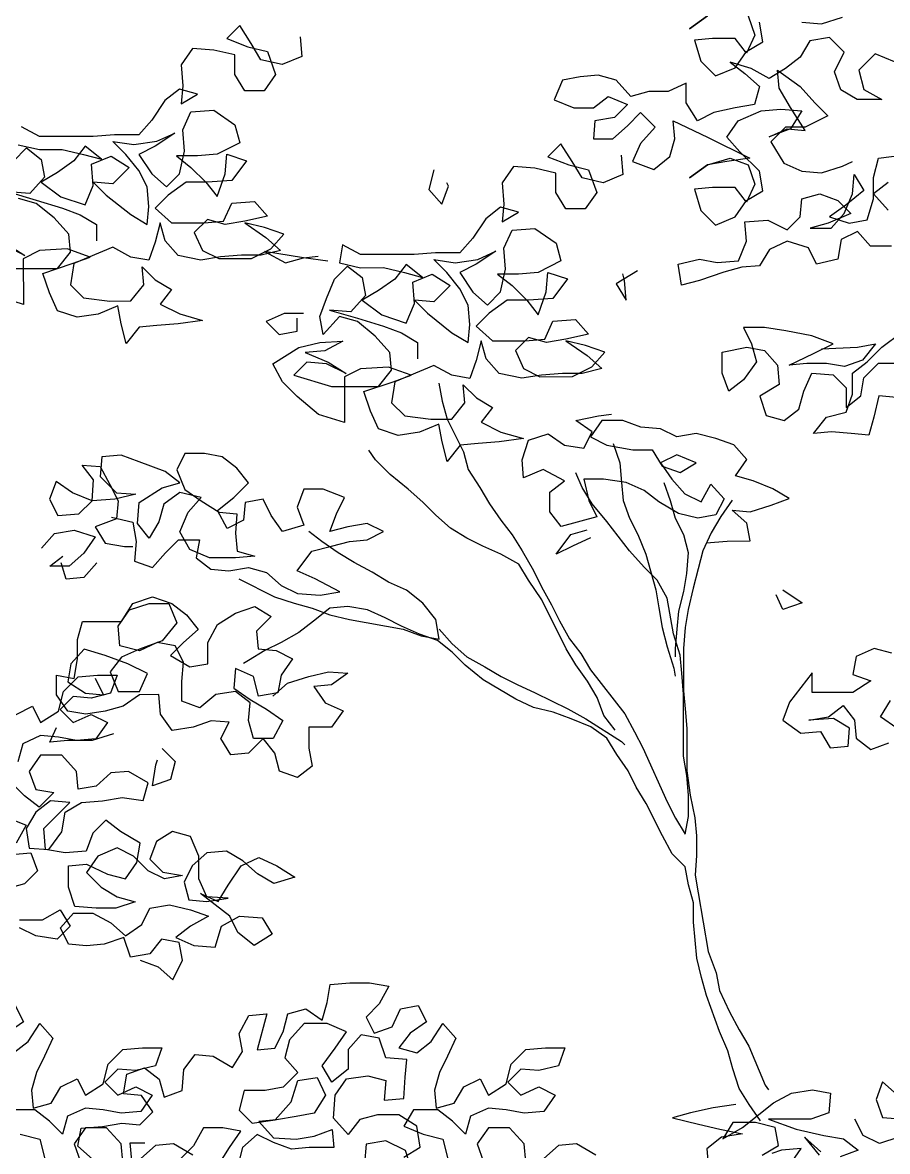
# Model space of a CAD drawing. Header units: millimetres. Extents: x 684983 to 685377, y 990360 to 990509.
# Drawn here: x 685204.376 to 685204.873, y 990428.578 to 990429.227 of the extents above; entities that cross this region are included whole.
import ezdxf

# ---------------------------------------------------------------- set-up
doc = ezdxf.new("R2010")
doc.units = ezdxf.units.MM
doc.layers.add('MAHAGONY', color=7, linetype='Continuous')

# ---------------------------------------------------------------- blocks, each defined once
blk = doc.blocks.new('TREE30')
at = {"color": 3, "flags": 128}
for points in [[(-0.14069, 2.82911), (-0.15169, 2.82109), (-0.14069, 2.82911)], [(-0.11567, 2.82913), (-0.11165, 2.81712), (-0.11665, 2.80611), (-0.12366, 2.81511), (-0.13767, 2.8151), (-0.14868, 2.81409), (-0.14467, 2.80108), (-0.13565, 2.79208), (-0.12365, 2.7971), (-0.11665, 2.80711), (-0.10665, 2.81312), (-0.10866, 2.82513)], [(-0.08264, 2.82516), (-0.07062, 2.82417), (-0.05762, 2.82818)], [(-0.02755, 2.68761), (-0.04056, 2.6876), (-0.04857, 2.6966), (-0.05858, 2.69159), (-0.06057, 2.67957), (-0.07358, 2.67656), (-0.07859, 2.68656), (-0.0916, 2.69055), (-0.10261, 2.68554), (-0.1086, 2.67553), (-0.11961, 2.67452), (-0.13062, 2.6715), (-0.14563, 2.66648), (-0.15663, 2.66347), (-0.15865, 2.67648), (-0.14564, 2.6795), (-0.13463, 2.6775), (-0.12162, 2.67852), (-0.11663, 2.69053), (-0.11764, 2.70254), (-0.10363, 2.70355), (-0.09161, 2.69756), (-0.08361, 2.70557), (-0.08262, 2.71658), (-0.07161, 2.7196), (-0.0606, 2.7156), (-0.05259, 2.7076), (-0.06659, 2.70159), (-0.0776, 2.69857), (-0.06459, 2.69859), (-0.05659, 2.7076), (-0.0516, 2.71962), (-0.05061, 2.73163), (-0.04459, 2.72162), (-0.05559, 2.71261), (-0.0656, 2.70559), (-0.05358, 2.7016), (-0.04257, 2.70361), (-0.03858, 2.71663), (-0.03859, 2.72964), (-0.0356, 2.74165), (-0.01959, 2.74367)], [(-0.02958, 2.72664), (-0.03859, 2.71963), (-0.02957, 2.70963)], [(-0.02565, 2.80071), (-0.03766, 2.8057), (-0.04766, 2.79568), (-0.04465, 2.78368), (-0.03363, 2.77768), (-0.04865, 2.77767), (-0.05866, 2.78366), (-0.06267, 2.79467), (-0.05668, 2.80669), (-0.0657, 2.81568), (-0.07771, 2.81367), (-0.0837, 2.80366), (-0.0927, 2.79664), (-0.10271, 2.79063), (-0.11372, 2.79662), (-0.12673, 2.80062), (-0.11772, 2.79362), (-0.10871, 2.78562), (-0.1117, 2.77461), (-0.12371, 2.77259), (-0.13671, 2.76958), (-0.14672, 2.76457), (-0.15373, 2.77557), (-0.15375, 2.78758), (-0.16475, 2.78257), (-0.17676, 2.78255), (-0.18777, 2.77954), (-0.19678, 2.78954), (-0.2078, 2.79253), (-0.2188, 2.79152), (-0.22981, 2.78951), (-0.23481, 2.7775), (-0.22279, 2.7725), (-0.21078, 2.77252), (-0.20178, 2.77953), (-0.18976, 2.77454), (-0.19776, 2.76652), (-0.20977, 2.76451), (-0.21076, 2.7535), (-0.19875, 2.75351), (-0.18975, 2.76152), (-0.18175, 2.76954), (-0.17274, 2.76054), (-0.18174, 2.75052), (-0.18673, 2.73951), (-0.17371, 2.73452), (-0.16371, 2.74253), (-0.16072, 2.75354), (-0.16173, 2.76455), (-0.1407, 2.75456), (-0.11467, 2.74158), (-0.12868, 2.73956), (-0.14069, 2.73755), (-0.15169, 2.72953), (-0.14069, 2.73755), (-0.12668, 2.74157), (-0.11567, 2.73757), (-0.11165, 2.72557), (-0.11665, 2.71455), (-0.12366, 2.72355), (-0.13767, 2.72354), (-0.14868, 2.72253), (-0.14467, 2.70952), (-0.13565, 2.70052), (-0.12365, 2.70554), (-0.11665, 2.71555), (-0.10665, 2.72157), (-0.10866, 2.73358), (-0.12068, 2.74557), (-0.12869, 2.75457), (-0.1217, 2.76459), (-0.10769, 2.77061), (-0.09568, 2.77162), (-0.08267, 2.77063), (-0.08967, 2.75961), (-0.10267, 2.7546), (-0.09167, 2.75961), (-0.08066, 2.75862), (-0.08968, 2.77263), (-0.09669, 2.78463), (-0.09771, 2.79564), (-0.08368, 2.78564), (-0.07467, 2.77564), (-0.06665, 2.76764), (-0.08066, 2.76062), (-0.09267, 2.76061), (-0.10167, 2.7516), (-0.09365, 2.73859), (-0.08264, 2.7336), (-0.07062, 2.73261), (-0.05762, 2.73662), (-0.05162, 2.73963)], [(-0.39102, 2.81607), (-0.39, 2.80406), (-0.40201, 2.79904), (-0.41502, 2.80203), (-0.42104, 2.81204), (-0.42805, 2.82304), (-0.43605, 2.81502), (-0.42304, 2.81003), (-0.41102, 2.80704), (-0.40601, 2.79303), (-0.413, 2.78302), (-0.42501, 2.78301), (-0.43103, 2.79301), (-0.43104, 2.80502), (-0.44405, 2.80801), (-0.45707, 2.809), (-0.46406, 2.79899), (-0.46305, 2.78598), (-0.46404, 2.77497), (-0.45404, 2.78098), (-0.46505, 2.78397), (-0.47405, 2.77696), (-0.48205, 2.76494), (-0.49005, 2.75593), (-0.50506, 2.75591), (-0.51807, 2.7549), (-0.5511, 2.75487), (-0.56211, 2.76086)], [(-0.5641, 2.74985), (-0.55109, 2.74686), (-0.53708, 2.74687), (-0.52406, 2.74388), (-0.51305, 2.74089), (-0.52307, 2.74889), (-0.53006, 2.73987), (-0.54007, 2.73286), (-0.55007, 2.72685), (-0.53805, 2.71785), (-0.52303, 2.71286), (-0.51804, 2.72487), (-0.51905, 2.73788), (-0.50705, 2.7429), (-0.49603, 2.7359), (-0.50603, 2.72589), (-0.51804, 2.72687), (-0.51003, 2.71888), (-0.495, 2.70688), (-0.48499, 2.70088), (-0.484, 2.71189), (-0.48501, 2.7239), (-0.49003, 2.73391), (-0.49804, 2.74391), (-0.50606, 2.75191), (-0.49304, 2.74992), (-0.47903, 2.75193), (-0.46803, 2.75695), (-0.48003, 2.74893), (-0.49003, 2.74392), (-0.48202, 2.73191), (-0.473, 2.72391), (-0.465, 2.73193), (-0.46201, 2.74594), (-0.46303, 2.75895), (-0.45803, 2.76997), (-0.44402, 2.77098), (-0.431, 2.76198), (-0.42799, 2.75098), (-0.44199, 2.74396), (-0.454, 2.74295), (-0.46701, 2.74294), (-0.458, 2.73594), (-0.44898, 2.72694), (-0.44197, 2.71794), (-0.43698, 2.73195), (-0.43599, 2.74396), (-0.42397, 2.73997), (-0.43297, 2.72795), (-0.44798, 2.72694), (-0.46099, 2.72693), (-0.472, 2.71891), (-0.48, 2.7109), (-0.46998, 2.7019), (-0.44996, 2.70192), (-0.43795, 2.70293), (-0.43296, 2.71394), (-0.41895, 2.71496), (-0.41093, 2.70596), (-0.42494, 2.70294), (-0.43695, 2.70093), (-0.44796, 2.70392), (-0.45596, 2.69591), (-0.45095, 2.6849), (-0.44093, 2.67991), (-0.42092, 2.67992), (-0.40891, 2.68594), (-0.40091, 2.69495), (-0.41293, 2.69895), (-0.42494, 2.70194), (-0.41192, 2.69294), (-0.40291, 2.68494), (-0.41491, 2.68193), (-0.42692, 2.68192), (-0.43993, 2.68091), (-0.45194, 2.67889), (-0.46596, 2.68188), (-0.47397, 2.69088), (-0.47698, 2.70189), (-0.47998, 2.68988), (-0.48397, 2.67887), (-0.49498, 2.68086), (-0.506, 2.68685), (-0.53001, 2.67682), (-0.532, 2.66381), (-0.52398, 2.65581), (-0.50797, 2.65382), (-0.49496, 2.65383), (-0.48696, 2.66385), (-0.48797, 2.67486), (-0.47996, 2.66686), (-0.46994, 2.66086), (-0.47694, 2.65185), (-0.46492, 2.64585), (-0.45091, 2.64186), (-0.46592, 2.63985), (-0.47893, 2.63884), (-0.48994, 2.63783), (-0.49793, 2.62781), (-0.50095, 2.63982), (-0.50296, 2.65082), (-0.51497, 2.64581), (-0.52797, 2.6438), (-0.53999, 2.64779), (-0.545, 2.65879), (-0.54902, 2.6708), (-0.53101, 2.67682), (-0.52, 2.68083), (-0.53402, 2.68583), (-0.55103, 2.68481), (-0.56104, 2.6798), (-0.56101, 2.65177), (-0.57703, 2.65676)], [(-0.57105, 2.68879), (-0.56004, 2.6818), (-0.57205, 2.68779)], [(-0.56904, 2.67378), (-0.54001, 2.67381), (-0.53201, 2.68383), (-0.53303, 2.69483), (-0.54204, 2.70483), (-0.55306, 2.71383), (-0.56407, 2.71682)], [(-0.5671, 2.73984), (-0.5591, 2.74786), (-0.55008, 2.74086), (-0.54807, 2.72985), (-0.55707, 2.71983), (-0.57008, 2.72082), (-0.55306, 2.71583), (-0.53704, 2.71084), (-0.52603, 2.70685), (-0.51602, 2.70085), (-0.51601, 2.69085)], [(-0.19374, 2.74351), (-0.19273, 2.7315), (-0.20473, 2.72648), (-0.21775, 2.72947), (-0.22376, 2.73948), (-0.23078, 2.75048), (-0.23878, 2.74246), (-0.22576, 2.73747), (-0.21375, 2.73448), (-0.20873, 2.72047), (-0.21573, 2.71046), (-0.22774, 2.71045), (-0.23375, 2.72045), (-0.23376, 2.73246), (-0.24678, 2.73545), (-0.25979, 2.73644), (-0.26679, 2.72642), (-0.26577, 2.71341), (-0.26676, 2.7024), (-0.25676, 2.70842), (-0.26777, 2.71141), (-0.27677, 2.7044), (-0.28477, 2.69238), (-0.29277, 2.68336), (-0.30778, 2.68335), (-0.32079, 2.68234), (-0.35382, 2.68231), (-0.36483, 2.6883), (-0.36683, 2.67729), (-0.35381, 2.6743), (-0.3398, 2.67431), (-0.32679, 2.67132), (-0.31577, 2.66833), (-0.32579, 2.67633), (-0.33279, 2.66731), (-0.34279, 2.6603), (-0.35279, 2.65428), (-0.34077, 2.64529), (-0.32576, 2.6403), (-0.32076, 2.65231), (-0.32178, 2.66532), (-0.30977, 2.67034), (-0.29876, 2.66334), (-0.30875, 2.65332), (-0.32077, 2.65431), (-0.31275, 2.64631), (-0.29773, 2.63432), (-0.28771, 2.62832), (-0.28672, 2.63933), (-0.28773, 2.65134), (-0.29275, 2.66135), (-0.30076, 2.67135), (-0.30878, 2.67935), (-0.29577, 2.67736), (-0.28176, 2.67937), (-0.27075, 2.68439), (-0.28275, 2.67637), (-0.29276, 2.67135), (-0.28474, 2.65935), (-0.27572, 2.65135), (-0.26773, 2.65937), (-0.26474, 2.67338), (-0.26575, 2.68639), (-0.26075, 2.69741), (-0.24674, 2.69842), (-0.23372, 2.68942), (-0.23071, 2.67842), (-0.24472, 2.6714), (-0.25673, 2.67039), (-0.26974, 2.67037), (-0.26072, 2.66338), (-0.25171, 2.65438), (-0.24469, 2.64538), (-0.2397, 2.65939), (-0.23871, 2.6714), (-0.2267, 2.66741), (-0.23569, 2.65539), (-0.25071, 2.65438), (-0.26372, 2.65437), (-0.27472, 2.64635), (-0.28272, 2.63834), (-0.2727, 2.62934), (-0.25268, 2.62936), (-0.24068, 2.63037), (-0.23568, 2.64138), (-0.22167, 2.64239), (-0.21366, 2.63339), (-0.22766, 2.63038), (-0.23967, 2.62837), (-0.25069, 2.63136), (-0.25868, 2.62334), (-0.25367, 2.61234), (-0.24366, 2.60734), (-0.22364, 2.60736), (-0.21164, 2.61338), (-0.20364, 2.62239), (-0.21565, 2.62639), (-0.22766, 2.62938), (-0.21464, 2.62038), (-0.20563, 2.61238), (-0.21764, 2.60937), (-0.22965, 2.60936), (-0.24266, 2.60835), (-0.25467, 2.60633), (-0.26868, 2.60932), (-0.2767, 2.61832), (-0.27971, 2.62933), (-0.2827, 2.61732), (-0.28669, 2.6063), (-0.2977, 2.6083), (-0.30872, 2.61429), (-0.33273, 2.60426), (-0.33472, 2.59125), (-0.32671, 2.58325), (-0.31069, 2.58126), (-0.29768, 2.58127), (-0.28968, 2.59129), (-0.29069, 2.6023), (-0.28268, 2.5943), (-0.27266, 2.5883), (-0.27966, 2.57929), (-0.26765, 2.57329), (-0.25363, 2.5693), (-0.26864, 2.56729), (-0.28165, 2.56628), (-0.29266, 2.56526), (-0.30066, 2.55525), (-0.30367, 2.56726), (-0.30568, 2.57826), (-0.31769, 2.57325), (-0.3307, 2.57123), (-0.34271, 2.57523), (-0.34773, 2.58623), (-0.35174, 2.59824), (-0.33373, 2.60426), (-0.32272, 2.60827), (-0.33674, 2.61326), (-0.35375, 2.61225), (-0.36376, 2.60723), (-0.36373, 2.57921), (-0.37975, 2.5842), (-0.39277, 2.5952), (-0.40179, 2.6042), (-0.4078, 2.6152), (-0.3918, 2.62522), (-0.37879, 2.62824), (-0.36478, 2.62925), (-0.37578, 2.62324), (-0.38779, 2.62223), (-0.37378, 2.61623), (-0.36276, 2.60924), (-0.37478, 2.61523), (-0.38679, 2.61622), (-0.39479, 2.60821), (-0.37176, 2.60122), (-0.34274, 2.60125), (-0.33474, 2.61126), (-0.33575, 2.62227), (-0.34477, 2.63227), (-0.35578, 2.64127), (-0.3668, 2.64426), (-0.37679, 2.63325), (-0.37881, 2.64425), (-0.37481, 2.65527), (-0.36982, 2.66728), (-0.36182, 2.67529), (-0.35281, 2.6683), (-0.35079, 2.65729), (-0.35979, 2.64727), (-0.3728, 2.64826), (-0.35579, 2.64327), (-0.33977, 2.63828), (-0.32875, 2.63429), (-0.31874, 2.62829), (-0.31873, 2.61829)], [(-0.02446, 2.59453), (-0.03547, 2.59553), (-0.03846, 2.58251), (-0.04145, 2.5715), (-0.05246, 2.57249), (-0.06447, 2.57348), (-0.07548, 2.57247), (-0.06748, 2.58248), (-0.05548, 2.5855), (-0.05148, 2.59651), (-0.0515, 2.60952), (-0.04249, 2.61654), (-0.0335, 2.62555), (-0.02149, 2.63457)], [(-0.38882, 2.64625), (-0.40083, 2.64623), (-0.41183, 2.64122), (-0.40382, 2.63322), (-0.39281, 2.63523), (-0.39282, 2.64324)], [(-0.07053, 2.62452), (-0.04851, 2.62554), (-0.0375, 2.62755), (-0.0455, 2.61753), (-0.0565, 2.61352), (-0.06752, 2.61551), (-0.07953, 2.6155), (-0.09053, 2.61449), (-0.07553, 2.62151), (-0.06352, 2.62753), (-0.07654, 2.63252), (-0.09255, 2.63551), (-0.10557, 2.6375), (-0.11858, 2.63748), (-0.11357, 2.62748), (-0.11055, 2.61647), (-0.11855, 2.60546), (-0.12755, 2.59844), (-0.13156, 2.60945), (-0.13158, 2.62246), (-0.11657, 2.62548), (-0.10555, 2.62348), (-0.09754, 2.61448), (-0.09653, 2.60248), (-0.10853, 2.59546), (-0.10452, 2.58345), (-0.09351, 2.58046), (-0.0845, 2.58747), (-0.08151, 2.59849), (-0.07652, 2.6095), (-0.06351, 2.60851), (-0.05549, 2.60051), (-0.05548, 2.5885), (-0.04648, 2.59552), (-0.04449, 2.60653), (-0.03549, 2.61554), (-0.02348, 2.61555)], [(-0.14148, 2.50535), (-0.12847, 2.50636), (-0.11446, 2.50638), (-0.11647, 2.51738), (-0.12548, 2.52538), (-0.11447, 2.52439), (-0.10146, 2.52841), (-0.09046, 2.53242), (-0.10047, 2.53842), (-0.11249, 2.54341), (-0.1235, 2.5464), (-0.1165, 2.55642), (-0.12452, 2.56542), (-0.13553, 2.56941), (-0.14754, 2.5724), (-0.15955, 2.57039), (-0.16957, 2.57539), (-0.18158, 2.57638), (-0.19259, 2.58037), (-0.2056, 2.58036), (-0.2126, 2.57034), (-0.20258, 2.56535), (-0.18657, 2.56236), (-0.17456, 2.56237), (-0.16854, 2.55237), (-0.15753, 2.54837), (-0.14753, 2.55439), (-0.15954, 2.55938), (-0.16955, 2.55437), (-0.16253, 2.54437), (-0.15452, 2.53537), (-0.1445, 2.53037), (-0.13851, 2.54139), (-0.13049, 2.53238), (-0.13549, 2.52237), (-0.1465, 2.52036), (-0.15851, 2.52335), (-0.17052, 2.53035), (-0.17954, 2.53734), (-0.19055, 2.54234), (-0.20457, 2.54433), (-0.21658, 2.54432), (-0.21356, 2.53131), (-0.20855, 2.5213), (-0.23056, 2.51528), (-0.23758, 2.52428), (-0.23759, 2.53629), (-0.22859, 2.5433), (-0.2416, 2.5503), (-0.25361, 2.54528), (-0.25462, 2.55629), (-0.25063, 2.56831), (-0.23862, 2.57232), (-0.22861, 2.56532), (-0.21659, 2.56333), (-0.2116, 2.57335), (-0.22161, 2.58034), (-0.2076, 2.58336), (-0.1996, 2.58437)], [(-0.54982, 2.50198), (-0.54182, 2.51099), (-0.52981, 2.513), (-0.5168, 2.50901), (-0.5238, 2.499), (-0.5328, 2.49098), (-0.54481, 2.49097), (-0.5368, 2.49698)], [(-0.51578, 2.493), (-0.52378, 2.48398), (-0.53479, 2.48297), (-0.5378, 2.49298)], [(-0.40762, 2.41103), (-0.39862, 2.41904), (-0.38561, 2.42306), (-0.3736, 2.42607), (-0.36159, 2.42508), (-0.37159, 2.41807), (-0.3826, 2.41706), (-0.37559, 2.40705), (-0.36457, 2.40206), (-0.37157, 2.39205), (-0.38558, 2.39203), (-0.38557, 2.37902), (-0.38356, 2.36801), (-0.39256, 2.361), (-0.40357, 2.36499), (-0.40658, 2.376), (-0.4136, 2.385), (-0.4226, 2.37599), (-0.43361, 2.37497), (-0.43962, 2.38498), (-0.43462, 2.39499), (-0.44564, 2.39598), (-0.45664, 2.39197), (-0.46965, 2.38995), (-0.47667, 2.39996), (-0.47768, 2.41197), (-0.48969, 2.41195), (-0.49969, 2.40494), (-0.5107, 2.40193), (-0.5227, 2.39991), (-0.53372, 2.40191), (-0.54073, 2.41191), (-0.54074, 2.42392), (-0.52973, 2.42193), (-0.52774, 2.43394), (-0.52775, 2.44595), (-0.52476, 2.45696), (-0.50074, 2.45698), (-0.49374, 2.468), (-0.48174, 2.47201), (-0.46972, 2.46802), (-0.46071, 2.46102), (-0.45369, 2.45202), (-0.46269, 2.44401), (-0.47069, 2.43599), (-0.45868, 2.429), (-0.44767, 2.43101), (-0.44768, 2.44402), (-0.44169, 2.45503), (-0.43068, 2.46205), (-0.41868, 2.46607), (-0.40866, 2.46007), (-0.41766, 2.45105), (-0.41665, 2.44004), (-0.40564, 2.43905), (-0.39563, 2.43406), (-0.40262, 2.42404), (-0.40462, 2.41303), (-0.41662, 2.41102), (-0.41964, 2.42303), (-0.43065, 2.42802), (-0.43164, 2.41601), (-0.42163, 2.40901), (-0.41161, 2.40302), (-0.4016, 2.39602), (-0.40759, 2.38501), (-0.4196, 2.385), (-0.42262, 2.396), (-0.42162, 2.40701), (-0.43064, 2.41401), (-0.44265, 2.412), (-0.45265, 2.40398), (-0.46366, 2.40797), (-0.46367, 2.41998), (-0.46268, 2.432), (-0.4677, 2.442), (-0.47871, 2.44399), (-0.48971, 2.43898), (-0.50172, 2.44197), (-0.50274, 2.45398), (-0.49574, 2.46399), (-0.48373, 2.46801), (-0.47172, 2.46802), (-0.46671, 2.45601), (-0.47571, 2.44499), (-0.48971, 2.43998), (-0.50072, 2.43496), (-0.50772, 2.42595), (-0.5027, 2.41394), (-0.48969, 2.41396), (-0.48469, 2.42497), (-0.49671, 2.43096), (-0.51073, 2.43596), (-0.52374, 2.43995), (-0.53174, 2.43093), (-0.53373, 2.41992), (-0.52272, 2.41292), (-0.51171, 2.41193), (-0.51672, 2.42194)], [(-0.48922, 2.24877), (-0.47821, 2.24477), (-0.46919, 2.23677), (-0.4632, 2.24879), (-0.46521, 2.2598), (-0.47622, 2.26179), (-0.48322, 2.25278), (-0.49523, 2.25076), (-0.49924, 2.26277), (-0.51125, 2.25875), (-0.52226, 2.25774), (-0.53327, 2.25873), (-0.53828, 2.26874), (-0.53028, 2.27775), (-0.51827, 2.27776), (-0.50726, 2.27177), (-0.49824, 2.26377), (-0.48824, 2.27079), (-0.48325, 2.2808), (-0.47124, 2.28281), (-0.45822, 2.27982), (-0.44721, 2.27583), (-0.45821, 2.26981), (-0.46722, 2.2628), (-0.4562, 2.2578), (-0.44319, 2.25682), (-0.4392, 2.26983), (-0.42819, 2.27585), (-0.41418, 2.27486), (-0.40817, 2.26485), (-0.41917, 2.25784), (-0.42919, 2.26584), (-0.4342, 2.27584), (-0.45223, 2.28984), (-0.44121, 2.28484), (-0.43522, 2.29486), (-0.42722, 2.30687), (-0.41622, 2.31189), (-0.4052, 2.30689), (-0.39419, 2.2999), (-0.4072, 2.29588), (-0.41721, 2.30188), (-0.42622, 2.30988), (-0.43624, 2.31587), (-0.44825, 2.31486), (-0.45725, 2.30685), (-0.46224, 2.29683), (-0.45923, 2.28583), (-0.44822, 2.28483), (-0.43521, 2.28685), (-0.44822, 2.28784), (-0.45324, 2.29884), (-0.45325, 2.31285), (-0.45826, 2.32486), (-0.46928, 2.32785), (-0.47928, 2.32184), (-0.48327, 2.31082), (-0.47526, 2.30283), (-0.46325, 2.30083), (-0.47425, 2.29882), (-0.48427, 2.30382), (-0.49328, 2.31282), (-0.5033, 2.31781), (-0.5153, 2.3128), (-0.5223, 2.30278), (-0.51328, 2.29378), (-0.50327, 2.28779), (-0.49226, 2.28479), (-0.50426, 2.28078), (-0.51627, 2.28077), (-0.52929, 2.28176), (-0.5333, 2.29376), (-0.53331, 2.30678), (-0.5223, 2.30779), (-0.50929, 2.30179), (-0.49828, 2.2988), (-0.49128, 2.30882), (-0.48929, 2.32083), (-0.5013, 2.32782), (-0.51032, 2.33482), (-0.51832, 2.32681), (-0.52231, 2.31579), (-0.53532, 2.31478), (-0.54733, 2.31677), (-0.54835, 2.32978), (-0.53235, 2.34581), (-0.54436, 2.3468), (-0.55336, 2.33979), (-0.55936, 2.32977), (-0.55734, 2.31776), (-0.54533, 2.31677), (-0.53733, 2.32779), (-0.53534, 2.3398), (-0.52534, 2.34582), (-0.51233, 2.34683), (-0.50032, 2.34884), (-0.48731, 2.34685), (-0.48432, 2.35786), (-0.49633, 2.36486), (-0.50734, 2.36385), (-0.51634, 2.35583), (-0.52735, 2.35382), (-0.52836, 2.36483), (-0.53738, 2.37483), (-0.55039, 2.37482), (-0.55739, 2.3648), (-0.55337, 2.3538), (-0.54236, 2.35181), (-0.55136, 2.34279), (-0.56037, 2.34979), (-0.56839, 2.35779)], [(-0.57137, 2.33677), (-0.55936, 2.33177), (-0.56535, 2.32076)], [(-0.56835, 2.31375), (-0.55634, 2.31476), (-0.55233, 2.30376), (-0.56032, 2.29574), (-0.57133, 2.29273)], [(-0.56331, 2.27372), (-0.5493, 2.27373), (-0.53829, 2.27975), (-0.53228, 2.26975), (-0.54028, 2.26173), (-0.55329, 2.26372), (-0.5633, 2.26872)], [(-0.56542, 2.39983), (-0.55542, 2.40484), (-0.55041, 2.39483), (-0.5394, 2.40185), (-0.53641, 2.41386), (-0.52741, 2.42288), (-0.5154, 2.42389), (-0.50339, 2.4239), (-0.50739, 2.41289), (-0.51939, 2.40988), (-0.5304, 2.41087), (-0.5384, 2.40285), (-0.53039, 2.39485), (-0.51939, 2.39987), (-0.50937, 2.39487), (-0.51637, 2.38486), (-0.52838, 2.38385), (-0.53939, 2.38584), (-0.5504, 2.38683), (-0.5614, 2.38181), (-0.5644, 2.3708)], [(-0.02427, 2.39136), (-0.03429, 2.39836), (-0.02829, 2.40837)], [(-0.02732, 2.4374), (-0.03833, 2.44039), (-0.04933, 2.43538), (-0.05133, 2.42437), (-0.04031, 2.42037), (-0.05132, 2.41336), (-0.07634, 2.41333), (-0.07635, 2.42534), (-0.09034, 2.40732), (-0.09434, 2.3963), (-0.08332, 2.38831), (-0.07131, 2.38932), (-0.0653, 2.37931), (-0.05429, 2.38033), (-0.0533, 2.39134), (-0.06331, 2.39733), (-0.07832, 2.39632), (-0.06632, 2.39833), (-0.05731, 2.40534), (-0.0503, 2.39634), (-0.04929, 2.38533), (-0.04028, 2.37834), (-0.02927, 2.38235)], [(-0.50568, 2.38792), (-0.51869, 2.3839), (-0.5337, 2.38389), (-0.54471, 2.38288), (-0.54071, 2.39189)], [(-0.47564, 2.37894), (-0.46763, 2.37094), (-0.47062, 2.35993), (-0.48163, 2.35591), (-0.47964, 2.36893), (-0.47864, 2.37193)], [(-0.4568, 2.12897), (-0.46882, 2.13597), (-0.47983, 2.13495), (-0.48883, 2.12694)], [(-0.49984, 2.12493), (-0.50085, 2.13594), (-0.50987, 2.14594), (-0.52288, 2.14592), (-0.52987, 2.13591), (-0.52586, 2.1249)], [(-0.56598, 2.22095), (-0.56097, 2.21094), (-0.57097, 2.20393)], [(-0.56696, 2.19192), (-0.55795, 2.19894), (-0.55096, 2.20995), (-0.54294, 2.20095), (-0.54794, 2.18994), (-0.55293, 2.17993), (-0.55593, 2.16891), (-0.55491, 2.15791), (-0.54391, 2.16092), (-0.53791, 2.17093), (-0.52791, 2.17595), (-0.52289, 2.16594), (-0.51189, 2.17296), (-0.5089, 2.18497), (-0.4999, 2.19399), (-0.48789, 2.195), (-0.47588, 2.19501), (-0.47987, 2.184), (-0.49188, 2.18098), (-0.50289, 2.18197), (-0.51089, 2.17396), (-0.50288, 2.16596), (-0.49187, 2.17097), (-0.48186, 2.16598), (-0.48886, 2.15596), (-0.50087, 2.15495), (-0.51188, 2.15694), (-0.52289, 2.15793), (-0.53389, 2.15292), (-0.53688, 2.14191), (-0.5449, 2.14991), (-0.55391, 2.15691), (-0.56893, 2.15689)], [(-0.56291, 2.14188), (-0.55089, 2.13889), (-0.54788, 2.12689)], [(-0.20919, 2.12897), (-0.22121, 2.13597), (-0.23222, 2.13495), (-0.24122, 2.12694)], [(-0.25222, 2.12493), (-0.25323, 2.13594), (-0.26225, 2.14594), (-0.27526, 2.14592), (-0.28226, 2.13591), (-0.27825, 2.1249)], [(-0.51845, 2.12669), (-0.52747, 2.13468), (-0.52547, 2.1457), (-0.51246, 2.14671), (-0.50046, 2.14872), (-0.48945, 2.14773), (-0.48145, 2.15574), (-0.48846, 2.16575), (-0.49947, 2.16674), (-0.49748, 2.17875), (-0.48647, 2.18276), (-0.47746, 2.17577), (-0.47445, 2.16476), (-0.46344, 2.16877), (-0.46245, 2.18178), (-0.45546, 2.1908), (-0.44445, 2.18981), (-0.43243, 2.18281), (-0.42643, 2.19283), (-0.42844, 2.20383), (-0.42245, 2.21485), (-0.41144, 2.21586), (-0.41743, 2.19384), (-0.40642, 2.19485), (-0.40142, 2.20486), (-0.39843, 2.21587), (-0.38742, 2.21888), (-0.37741, 2.21189), (-0.37442, 2.2229), (-0.37242, 2.23391), (-0.36042, 2.23492), (-0.34841, 2.23493), (-0.33639, 2.23294), (-0.34239, 2.22193), (-0.35039, 2.21391), (-0.34537, 2.20391), (-0.33437, 2.20792), (-0.32937, 2.21894), (-0.31837, 2.22095), (-0.31335, 2.21094), (-0.32336, 2.20393), (-0.33035, 2.19492), (-0.31934, 2.19192), (-0.31034, 2.19894), (-0.30334, 2.20995), (-0.29533, 2.20095), (-0.30032, 2.18994), (-0.30532, 2.17993), (-0.30831, 2.16891), (-0.3073, 2.15791), (-0.29629, 2.16092), (-0.2903, 2.17093), (-0.28029, 2.17595), (-0.27528, 2.16594), (-0.26428, 2.17296), (-0.26129, 2.18497), (-0.25229, 2.19399), (-0.24028, 2.195), (-0.22827, 2.19501), (-0.23226, 2.184), (-0.24427, 2.18098), (-0.25528, 2.18197), (-0.26328, 2.17396), (-0.25526, 2.16596), (-0.24426, 2.17097), (-0.23425, 2.16598), (-0.24124, 2.15596), (-0.25325, 2.15495), (-0.26426, 2.15694), (-0.27527, 2.15793), (-0.28628, 2.15292), (-0.28927, 2.14191), (-0.29728, 2.14991), (-0.3063, 2.15691), (-0.32131, 2.15689), (-0.32731, 2.14688), (-0.31529, 2.14188), (-0.30328, 2.13889), (-0.30027, 2.12689)], [(-0.32228, 2.11986), (-0.32629, 2.13187), (-0.33831, 2.13786), (-0.35032, 2.13585), (-0.35131, 2.12384)], [(-0.32729, 2.12786), (-0.31729, 2.13388), (-0.3193, 2.14689), (-0.33032, 2.15388), (-0.34333, 2.15387), (-0.35433, 2.15086), (-0.36133, 2.14184), (-0.37035, 2.15184), (-0.36936, 2.16586), (-0.36236, 2.17587), (-0.34935, 2.17788), (-0.33834, 2.17489), (-0.33933, 2.16288), (-0.32732, 2.16389), (-0.32633, 2.1769), (-0.32534, 2.18791), (-0.33835, 2.1889), (-0.34237, 2.20091), (-0.35338, 2.2029), (-0.36138, 2.19389), (-0.36137, 2.18188), (-0.37137, 2.17386), (-0.37738, 2.18386), (-0.36939, 2.19488), (-0.36239, 2.20489), (-0.3744, 2.20989), (-0.38842, 2.20988), (-0.39741, 2.19986), (-0.40041, 2.18885), (-0.39239, 2.17985), (-0.40139, 2.17083), (-0.4124, 2.16882), (-0.42541, 2.16881), (-0.4284, 2.15679), (-0.42039, 2.14879), (-0.40638, 2.15081), (-0.39638, 2.16183), (-0.39239, 2.17484), (-0.38038, 2.17685), (-0.37537, 2.16585), (-0.38236, 2.15483), (-0.39337, 2.15282), (-0.40538, 2.15081), (-0.41639, 2.1498), (-0.40737, 2.1398), (-0.39336, 2.13881), (-0.38235, 2.14082), (-0.37134, 2.14484), (-0.37033, 2.13383), (-0.38534, 2.13381), (-0.39635, 2.1328), (-0.40737, 2.1368), (-0.41738, 2.14179), (-0.42638, 2.13378), (-0.42937, 2.12176)], [(-0.44138, 2.12275), (-0.43439, 2.13377), (-0.42739, 2.14378), (-0.4384, 2.14578), (-0.45041, 2.14576), (-0.45641, 2.13475), (-0.4654, 2.12573)], [(-0.12315, 2.16008), (-0.13716, 2.15806), (-0.15116, 2.15505), (-0.16217, 2.15203), (-0.14615, 2.14804), (-0.13314, 2.14505), (-0.11913, 2.14206), (-0.13214, 2.14005), (-0.14114, 2.13304), (-0.14012, 2.12103)], [(-0.1071, 2.12906), (-0.0971, 2.13508), (-0.09911, 2.14609), (-0.11113, 2.14908), (-0.12514, 2.14906), (-0.13113, 2.13905), (-0.11913, 2.14607), (-0.10913, 2.15408), (-0.10013, 2.1611), (-0.08912, 2.16711), (-0.07611, 2.16913), (-0.0651, 2.16713), (-0.06609, 2.15512), (-0.0771, 2.15111), (-0.10312, 2.15109), (-0.0861, 2.1451), (-0.06908, 2.14111), (-0.05707, 2.13912), (-0.04806, 2.13212), (-0.05906, 2.12811)], [(-0.07108, 2.1311), (-0.08109, 2.1401), (-0.07207, 2.1291)], [(-0.09008, 2.12307), (-0.08309, 2.13309), (-0.0951, 2.13208), (-0.1011, 2.13007)], [(-0.50143, 2.11769), (-0.50042, 2.10669), (-0.4904, 2.09969), (-0.48341, 2.1107), (-0.48342, 2.12271), (-0.49443, 2.12571), (-0.49544, 2.13672), (-0.48643, 2.13672)]]:
    blk.add_lwpolyline(points, dxfattribs=at)
at = {"flags": 128}
for points in [[(-0.30883, 2.73439), (-0.31182, 2.72238), (-0.30381, 2.71338), (-0.29981, 2.72439), (-0.30081, 2.72639)], [(-0.37383, 2.67829), (-0.38885, 2.68027), (-0.41287, 2.68426), (-0.39985, 2.67726), (-0.38885, 2.68027), (-0.37984, 2.68128)], [(-0.18367, 2.67246), (-0.19667, 2.66444), (-0.19066, 2.65443), (-0.19167, 2.66644), (-0.19267, 2.67045)], [(-0.21254, 2.50829), (-0.22354, 2.50328), (-0.23355, 2.49826), (-0.22455, 2.51028), (-0.21455, 2.51329)], [(-0.09441, 2.47637), (-0.08239, 2.46837), (-0.0944, 2.46436), (-0.09841, 2.47336)]]:
    blk.add_lwpolyline(points, dxfattribs=at)
at = {"color": 15, "flags": 128}
for points in [[(-0.30571, 2.60328), (-0.30369, 2.59228), (-0.30068, 2.58127), (-0.29065, 2.56126), (-0.28764, 2.55026), (-0.28063, 2.53925), (-0.27461, 2.52925), (-0.2676, 2.51925), (-0.26058, 2.51025), (-0.25457, 2.50024), (-0.24755, 2.48824), (-0.24254, 2.47824), (-0.23652, 2.46723), (-0.23151, 2.45723), (-0.22549, 2.44622), (-0.21848, 2.43722), (-0.21247, 2.42722), (-0.19142, 2.40022), (-0.18541, 2.38921), (-0.18039, 2.37921), (-0.16535, 2.3462), (-0.16034, 2.33619), (-0.15432, 2.32619), (-0.15233, 2.3372), (-0.15234, 2.35021), (-0.15336, 2.36222), (-0.15537, 2.37423), (-0.1554, 2.41226), (-0.15642, 2.42527), (-0.15743, 2.43628), (-0.16144, 2.44929), (-0.16547, 2.4713), (-0.17148, 2.4823), (-0.1795, 2.4903), (-0.18851, 2.5003), (-0.20254, 2.51831), (-0.21156, 2.52931), (-0.21757, 2.53931), (-0.22158, 2.54832)], [(-0.19858, 2.56635), (-0.19457, 2.55434), (-0.19356, 2.54234), (-0.19254, 2.53133), (-0.18853, 2.52032), (-0.18352, 2.51032), (-0.1785, 2.49831), (-0.17248, 2.4763), (-0.17047, 2.46529), (-0.16845, 2.45328), (-0.16544, 2.44128), (-0.16142, 2.42827), (-0.16042, 2.42326)], [(-0.19742, 2.3902), (-0.20443, 2.3992), (-0.20845, 2.41021), (-0.21446, 2.42021), (-0.22148, 2.43021), (-0.22749, 2.44022), (-0.24253, 2.47023), (-0.25055, 2.48223), (-0.25656, 2.49224), (-0.26758, 2.49823), (-0.27859, 2.50322), (-0.2886, 2.50822), (-0.29862, 2.51422), (-0.30763, 2.52221), (-0.31565, 2.53021), (-0.32466, 2.53821), (-0.33568, 2.54721), (-0.3447, 2.55621), (-0.3487, 2.56221)], [(-0.16753, 2.54236), (-0.16352, 2.53135), (-0.16051, 2.52035), (-0.15549, 2.51034), (-0.15248, 2.49934), (-0.15347, 2.48632), (-0.15546, 2.47531), (-0.15845, 2.4633), (-0.15944, 2.45229), (-0.16043, 2.44028), (-0.16043, 2.43528)], [(-0.12549, 2.53139), (-0.13248, 2.52137), (-0.13848, 2.51136), (-0.14347, 2.50035), (-0.14647, 2.48933), (-0.14946, 2.47732), (-0.15245, 2.46431), (-0.15444, 2.4533), (-0.15543, 2.44028), (-0.15541, 2.41426), (-0.15439, 2.40325), (-0.15338, 2.39124), (-0.15336, 2.36522), (-0.15134, 2.35021), (-0.14833, 2.3362), (-0.14732, 2.32519), (-0.14731, 2.31318), (-0.1483, 2.30117), (-0.14628, 2.29016), (-0.14025, 2.25414), (-0.13523, 2.24113), (-0.13322, 2.23013), (-0.1272, 2.21712), (-0.12119, 2.20612), (-0.11517, 2.19611), (-0.10514, 2.1721), (-0.10314, 2.1691)], [(-0.4287, 2.48307), (-0.40667, 2.47208), (-0.39466, 2.46809), (-0.38365, 2.4651), (-0.37263, 2.4611), (-0.36062, 2.45811), (-0.32759, 2.45214), (-0.31657, 2.44814), (-0.30556, 2.44615), (-0.30757, 2.45816), (-0.31559, 2.46816), (-0.32561, 2.47616), (-0.33662, 2.48115), (-0.34663, 2.48715), (-0.35765, 2.49314), (-0.36766, 2.49914), (-0.37768, 2.50614), (-0.38569, 2.51213)], [(-0.10812, 2.15008), (-0.11514, 2.16008), (-0.12115, 2.17009), (-0.12517, 2.18209), (-0.12818, 2.1931), (-0.1332, 2.2051), (-0.14122, 2.22712), (-0.14424, 2.23812), (-0.14725, 2.25013), (-0.14927, 2.27215), (-0.14928, 2.28416), (-0.15229, 2.29516), (-0.15431, 2.30617), (-0.16232, 2.31417), (-0.16834, 2.32517), (-0.17836, 2.34518), (-0.18438, 2.35519), (-0.18939, 2.36519), (-0.1964, 2.37519), (-0.20242, 2.38519), (-0.21243, 2.39219), (-0.22445, 2.39718), (-0.23546, 2.40118), (-0.24747, 2.40417), (-0.25849, 2.40916), (-0.27852, 2.42116), (-0.28953, 2.43015), (-0.29755, 2.43815), (-0.30656, 2.44515), (-0.31758, 2.44914), (-0.32859, 2.45414), (-0.3386, 2.45913), (-0.34962, 2.46413), (-0.36163, 2.46612), (-0.37264, 2.46511), (-0.38264, 2.45709), (-0.39164, 2.45008), (-0.40264, 2.44406), (-0.41265, 2.43905), (-0.42265, 2.43303), (-0.42565, 2.43103)], [(-0.30557, 2.45216), (-0.29755, 2.44316), (-0.28854, 2.43516), (-0.27752, 2.42916), (-0.26751, 2.42317), (-0.2575, 2.41817), (-0.24648, 2.41318), (-0.22646, 2.40319), (-0.21544, 2.39719), (-0.19341, 2.3832), (-0.19141, 2.3812)]]:
    blk.add_lwpolyline(points, dxfattribs=at)
at = {"color": 105, "flags": 128}
blk.add_lwpolyline([(-0.5068, 2.52103), (-0.49379, 2.51804), (-0.49177, 2.50603), (-0.49276, 2.49402), (-0.48175, 2.49003), (-0.47375, 2.49904), (-0.46575, 2.50706), (-0.45274, 2.50707), (-0.45473, 2.49606), (-0.44572, 2.48906), (-0.43471, 2.48807), (-0.4227, 2.49008), (-0.41169, 2.48709), (-0.40267, 2.47909), (-0.39266, 2.4741), (-0.37865, 2.47311), (-0.36664, 2.47512), (-0.38166, 2.48311), (-0.39267, 2.48811), (-0.38368, 2.50013), (-0.37167, 2.50314), (-0.36066, 2.50615), (-0.34966, 2.50716), (-0.33965, 2.51218), (-0.34966, 2.51717), (-0.36167, 2.51516), (-0.37268, 2.51215), (-0.36869, 2.52316), (-0.36369, 2.53317), (-0.37671, 2.53816), (-0.38872, 2.53815), (-0.39271, 2.52714), (-0.3887, 2.51613), (-0.4017, 2.51212), (-0.40872, 2.52212), (-0.41373, 2.53213), (-0.42474, 2.53011), (-0.42573, 2.5191), (-0.43573, 2.51409), (-0.44175, 2.52509), (-0.43175, 2.53311), (-0.42275, 2.54213), (-0.42976, 2.55113), (-0.43878, 2.55812), (-0.44979, 2.56012), (-0.4618, 2.56011), (-0.46679, 2.55009), (-0.46178, 2.53809), (-0.45176, 2.53109), (-0.44075, 2.52409), (-0.42974, 2.5231), (-0.43073, 2.51109), (-0.42972, 2.50008), (-0.4187, 2.49709), (-0.43071, 2.49608), (-0.44673, 2.49606), (-0.45874, 2.50106), (-0.46476, 2.51206), (-0.45976, 2.52408), (-0.45177, 2.53309), (-0.46478, 2.53608), (-0.47478, 2.52907), (-0.47777, 2.51806), (-0.48377, 2.50804), (-0.49078, 2.51704), (-0.4898, 2.53005), (-0.47579, 2.53907), (-0.46478, 2.54209), (-0.4738, 2.54909), (-0.48982, 2.55508), (-0.50083, 2.55907), (-0.51284, 2.55806), (-0.51383, 2.54605), (-0.50381, 2.53605), (-0.4918, 2.53506), (-0.50481, 2.53204), (-0.51882, 2.53103), (-0.53084, 2.53602), (-0.54085, 2.54302), (-0.54484, 2.53201), (-0.53983, 2.522), (-0.52682, 2.52301), (-0.51882, 2.53103), (-0.51783, 2.54404), (-0.52485, 2.55304), (-0.51384, 2.55205), (-0.50782, 2.54105), (-0.50281, 2.53104), (-0.5038, 2.52003), (-0.5168, 2.51502), (-0.51079, 2.50501), (-0.49878, 2.50302), (-0.49377, 2.50303)], dxfattribs=at)
at = {"color": 86, "flags": 128}
blk.add_lwpolyline([(-0.12711, 2.11303), (-0.10108, 2.11306), (-0.08107, 2.11107), (-0.05904, 2.10909), (-0.03502, 2.10611), (-0.01, 2.10213), (0.01002, 2.09815), (-0.00199, 2.10514), (-0.01001, 2.11814), (-0.01803, 2.13015), (-0.02004, 2.14115), (-0.02005, 2.15517), (-0.02407, 2.16617), (-0.03308, 2.17417), (-0.03708, 2.16316), (-0.03306, 2.15215), (-0.02005, 2.15116), (-0.02304, 2.14015), (-0.03505, 2.13614), (-0.04506, 2.14113), (-0.05008, 2.15113)], dxfattribs=at)

msp = doc.modelspace()

# ---------------------------------------------------------------- block references
at = {"layer": 'MAHAGONY', "color": 7, "xscale": 0.9355958136093464, "yscale": 0.9355958136093464, "zscale": 0.9355958136093464}
msp.add_blockref('TREE30', (685204.90147, 990426.584, 97.58), dxfattribs=at)

doc.saveas('drawing.dxf')
